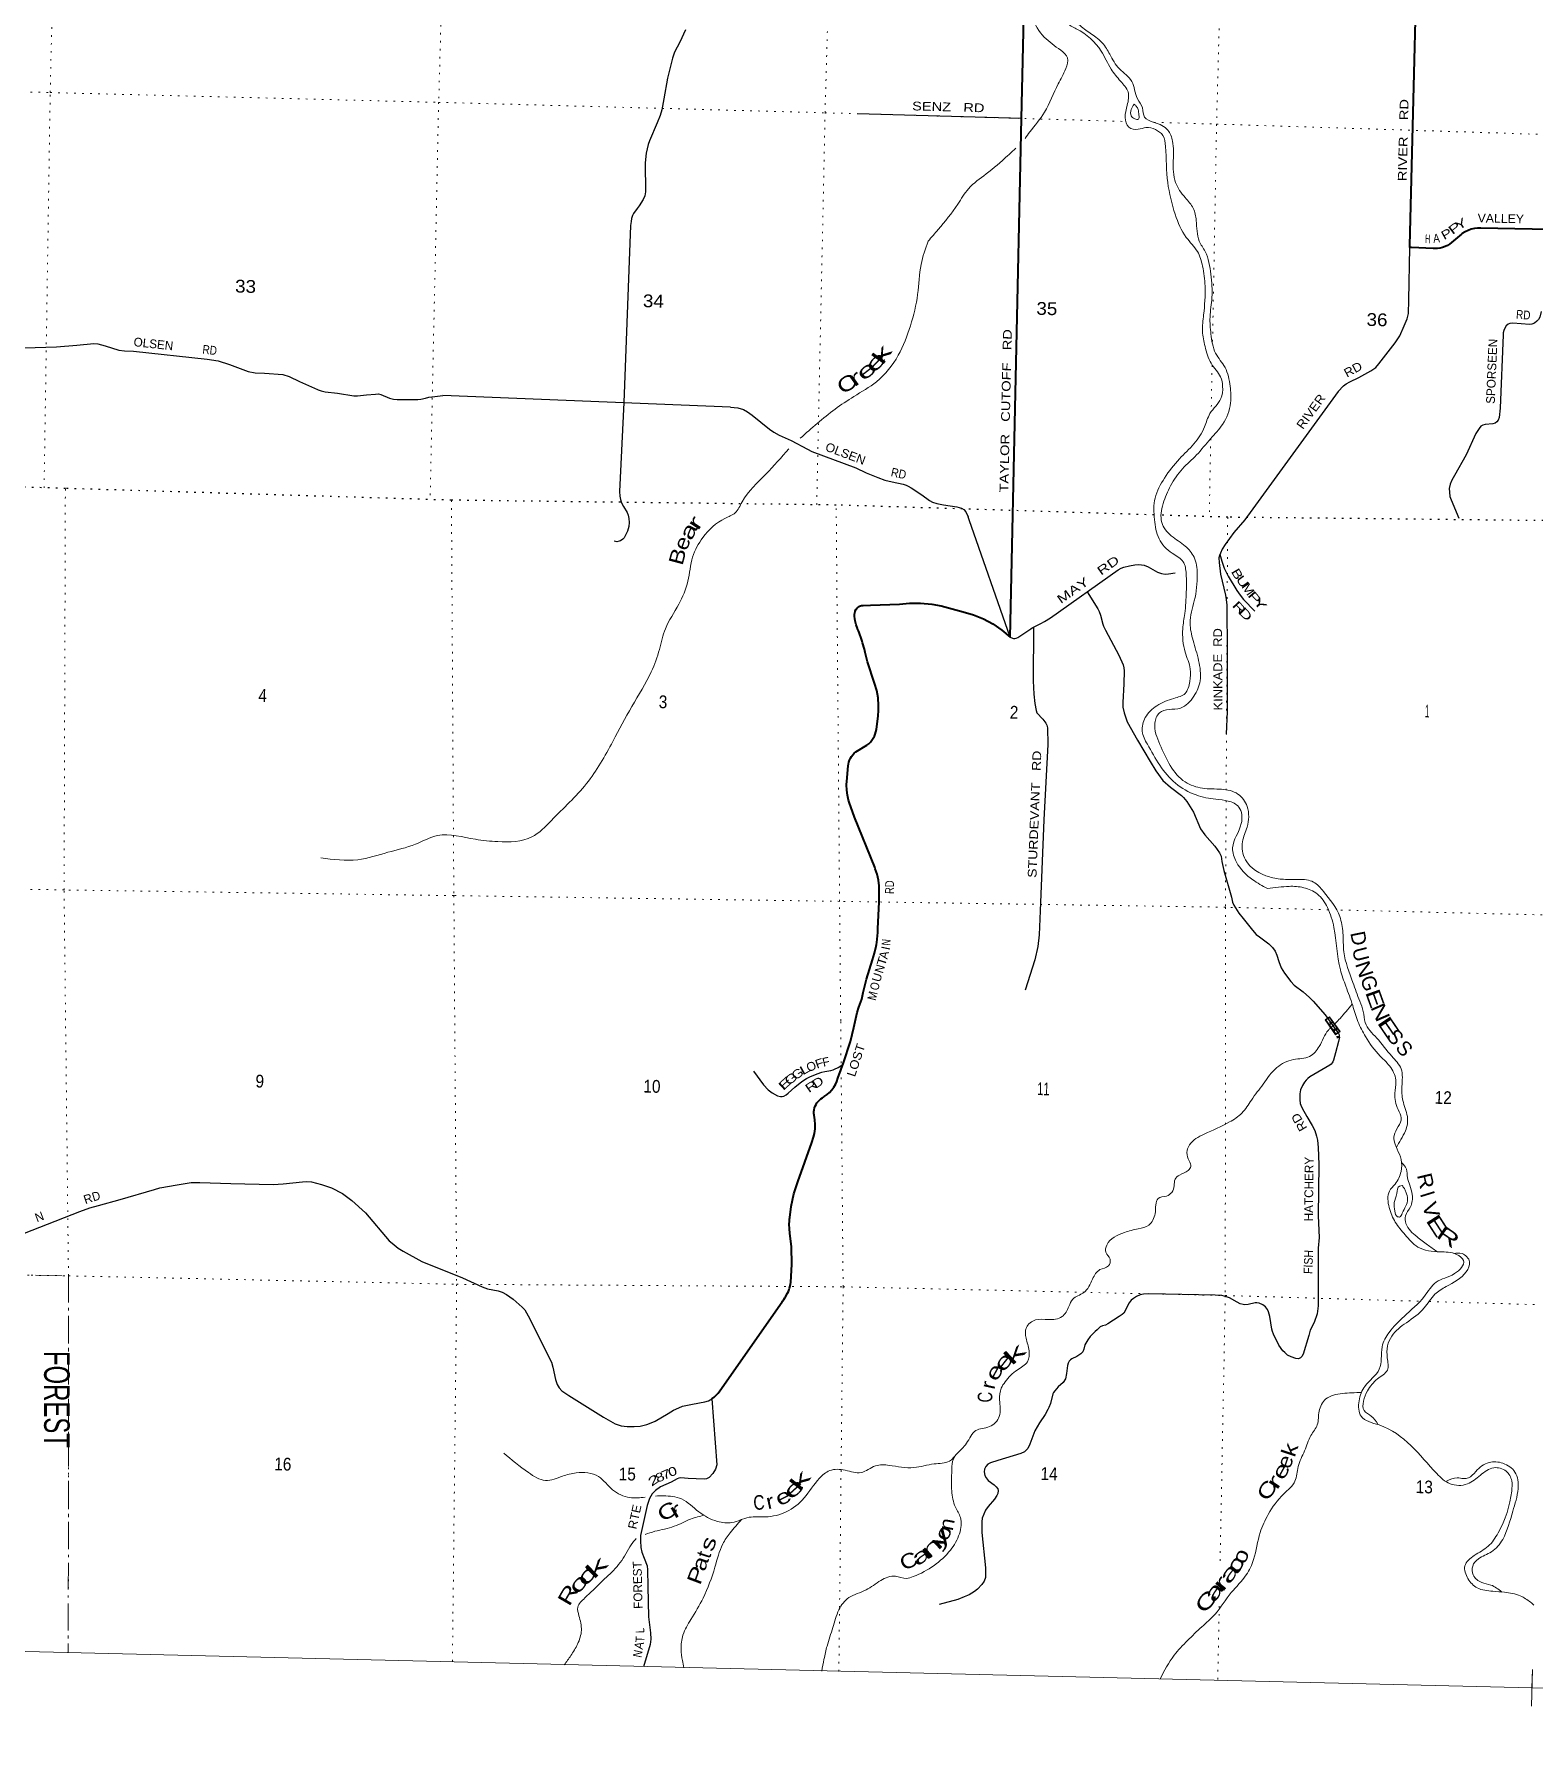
# Model space of a CAD drawing. Header units: feet. Extents: x -739708 to -488887, y 188754 to 379550.
# Drawn here: x -544530 to -523975, y 189004 to 212374 of the extents above; entities that cross this region are included whole.
import ezdxf
from ezdxf.enums import TextEntityAlignment as Align

# ---------------------------------------------------------------- set-up
doc = ezdxf.new("R2010")
doc.units = ezdxf.units.FT
doc.header["$LTSCALE"] = 73
doc.linetypes.add('DOT_DASHED', pattern=[7.7, 5, -1.2, 0.3, -1.2])
doc.linetypes.add('DOTTED', pattern=[1.5, 0.3, -1.2])
for name, color, linetype, lineweight in [('26', 7, 'Continuous', 40), ('29', 7, 'Continuous', 25), ('31', 7, 'Continuous', 13), ('39', 7, 'Continuous', 13), ('4', 7, 'Continuous', 13), ('44', 7, 'DOT_DASHED', 13), ('6', 7, 'DOTTED', 25), ('7', 7, 'DOTTED', 13)]:
    doc.layers.add(name, color=color, linetype=linetype, lineweight=lineweight)
for name, color, linetype in [('27', 7, 'Continuous'), ('30', 7, 'Continuous'), ('41', 7, 'Continuous')]:
    doc.layers.add(name, color=color, linetype=linetype)

msp = doc.modelspace()

# ---------------------------------------------------------------- linework, layer by layer
at = {"layer": '26'}
for points in [[(-523534.13, 209688.77), (-524701.09, 209713.92), (-524746.13, 209713.2), (-524790.85, 209707.77), (-524834.76, 209697.7), (-524877.37, 209683.09), (-524918.22, 209664.11), (-524956.87, 209640.96), (-524969.24, 209632.32), (-525129.53, 209495.01), (-525160.22, 209476.16), (-525192.71, 209460.62), (-525226.65, 209448.57), (-525261.66, 209440.12), (-525297.37, 209435.39), (-525333.37, 209434.41), (-525354.32, 209435.57), (-525650.46, 209447.07), (-525675.51, 209448.05), (-525674.82, 209475.04), (-525531.57, 215110.43), (-525482.95, 216950.28), (-525480.94, 217026.59)], [(-533341.44, 202447.13), (-533326.35, 202471.82), (-533308.77, 202494.79), (-533288.87, 202515.8), (-533266.9, 202534.61), (-533243.07, 202551.02), (-533139.09, 202611.71), (-533116.74, 202625.96), (-533091.09, 202645.98), (-533067.66, 202668.57), (-533046.73, 202693.49), (-533028.51, 202720.46), (-533013.21, 202749.18), (-533001, 202779.35), (-532992.01, 202810.63), (-532986.34, 202842.67), (-532962.05, 203029.62), (-532956.02, 203103.11), (-532955.1, 203172.49), (-532962.75, 203275.31), (-532981.11, 203376.77), (-533009.97, 203475.75), (-533107.81, 203770.05), (-533139.54, 203898.49), (-533149.68, 203943.64), (-533175.48, 204028.73), (-533183.14, 204053.99), (-533191.94, 204078.73), (-533224.05, 204169.03), (-533232.89, 204193.88), (-533244.12, 204219.03), (-533246.85, 204225.14), (-533265.3, 204278), (-533278.13, 204332.49), (-533282.01, 204363.03), (-533285.2, 204388.15), (-533286.31, 204413.03), (-533285.92, 204424.22), (-533283.47, 204441.73), (-533279.19, 204458.88), (-533276.46, 204466.39), (-533265.43, 204491.34), (-533240.41, 204516.37), (-533237.84, 204518.41), (-533226.95, 204525.34), (-533215.39, 204531.1), (-533203.29, 204535.61), (-533190.79, 204538.84), (-533178.02, 204540.74), (-533166.06, 204541.3), (-533065.63, 204547.34), (-532670.72, 204560.35), (-532534.42, 204572.2), (-532380.1, 204574.73), (-532226.35, 204561.11), (-532096.65, 204536.77), (-531796.76, 204455.36), (-531654.88, 204413.86), (-531518.12, 204357.75), (-531387.97, 204287.65), (-531265.86, 204204.33), (-531153.18, 204108.75), (-530995.7, 211216.19), (-530874.9, 216576.49)], [(-535245.55, 193664.97), (-535243.08, 193666.35), (-535210.57, 193689.25), (-535180.62, 193715.42), (-535153.58, 193744.58), (-535129.73, 193776.4), (-534276.54, 194997.37), (-534272.95, 195002.64), (-534256.05, 195027.42), (-534239.59, 195052.64), (-534233.18, 195062.47), (-534205.33, 195113.35), (-534191.63, 195138.38), (-534182.68, 195163.35), (-534174.85, 195185.18), (-534163.05, 195233.5), (-534158.12, 195265.39), (-534147.16, 195505.94), (-534150.51, 195747.99), (-534170.36, 195938.28), (-534178.01, 195995.93), (-534180.19, 196061.54), (-534177.29, 196102.01), (-534175.51, 196126.81), (-534172.62, 196152.01), (-534155.23, 196303.61), (-534116.63, 196477.11), (-534062.83, 196638.65), (-533869.33, 197181.17), (-533848.18, 197251.12), (-533835.5, 197304.22), (-533826.98, 197366.24), (-533824.99, 197428.81), (-533829.55, 197491.24), (-533840.61, 197552.85), (-533842.71, 197578.35), (-533842.13, 197603.93), (-533838.88, 197629.31), (-533832.99, 197654.21), (-533824.53, 197678.35), (-533813.6, 197701.48), (-533800.31, 197723.35), (-533784.8, 197743.7), (-533767.26, 197762.32), (-533747.86, 197779), (-533726.82, 197793.57), (-533712.49, 197801.76), (-533699.95, 197809.53), (-533663, 197836.12), (-533629.04, 197866.43), (-533598.43, 197900.12), (-533571.5, 197936.83), (-533548.56, 197976.15), (-533529.86, 198017.65), (-533515.6, 198060.88), (-533435.26, 198270.73), (-533341.88, 198563.15), (-533295.14, 198757.48), (-533247.44, 198964.11), (-533225.74, 199034.88), (-533187.16, 199145.79), (-533165.23, 199234.81), (-533120.66, 199417.55), (-533039.84, 199684.29), (-533010.78, 199776.54), (-532990.93, 199869.31), (-532985.62, 199894.13), (-532981.66, 199919.31), (-532981.03, 199923.31), (-532968.15, 200060.12), (-532965.78, 200085.32), (-532964.72, 200110.12), (-532948.97, 200478.92), (-532946.75, 200617.38), (-532947.74, 200697.94), (-532957.14, 200777.96), (-532974.86, 200856.55), (-533000.69, 200932.86), (-533009.19, 200953.35), (-533288.33, 201640.94), (-533359.39, 201844.65), (-533368.39, 201873.6), (-533384.13, 201941.86), (-533392.65, 202011.4), (-533393.85, 202081.44), (-533386.51, 202179.94), (-533372.96, 202347.28), (-533370.22, 202365.58), (-533363.5, 202393.72), (-533353.87, 202421.01), (-533341.44, 202447.13)]]:
    msp.add_lwpolyline(points, dxfattribs=at)
at = {"layer": '29'}
for p, q in [((-530989.23, 211216.45), (-533243.03, 211280.57)), ((-534984.48, 207262.02), (-538927.18, 207418.52)), ((-530636.17, 202633.57), (-530691.71, 201602.18)), ((-528342.67, 195089.03), (-529251.9, 195103.83))]:
    msp.add_line(p, q, dxfattribs=at)
for points in [[(-535601.73, 212433.23), (-535682.18, 212264.92), (-535751.65, 212125.89), (-535779.07, 212043.56), (-535848.55, 211769.14), (-535898.63, 211487.68)], [(-535898.63, 211487.68), (-535925.34, 211333.73), (-535947.28, 211256.89), (-535991.16, 211158.1), (-536093.54, 210909.29), (-536111.82, 210861.72), (-536141.08, 210740.98), (-536155.7, 210609.26), (-536152.05, 210210.43), (-536158.44, 210154.63), (-536181.3, 210107.98), (-536236.15, 210020.17), (-536266.31, 209982.66), (-536312.93, 209914.06), (-536326.64, 209885.7), (-536342.19, 209844.54), (-536348.58, 209803.38), (-536358.13, 209750.84)], [(-536358.13, 209750.84), (-536449.72, 207323.73), (-536504.7, 206103.85)], [(-526655.96, 207472.64), (-526584.24, 207551.75), (-526547.68, 207581.03), (-526496.49, 207606.64), (-526375.82, 207665.18), (-526207.62, 207756.66), (-526141.8, 207804.22), (-526097.92, 207851.79), (-525874.87, 208140.84), (-525812.71, 208239.64), (-525750.55, 208375.02), (-525710.33, 208470.15), (-525695.7, 208543.33), (-525688.39, 208726.28), (-525675.51, 209448.05), (-525650.46, 209447.07)], [(-523874.16, 208569.1), (-523894.84, 208493.94), (-523910.39, 208461.93), (-523933.24, 208437.23), (-523965.24, 208410.7), (-524000.88, 208396.98), (-524034.71, 208392.41), (-524261.42, 208410.7), (-524304.38, 208407.96), (-524327.24, 208399.72), (-524355.57, 208373.2), (-524374.77, 208344.84), (-524386.65, 208312.83), (-524394.77, 208277.64)], [(-524394.77, 208277.64), (-524396.79, 208250.02), (-524437.21, 207246.56)], [(-545099.63, 208057.15), (-544222.06, 208086.42), (-543944.16, 208108.37), (-543710.14, 208130.33), (-543656.2, 208129.41), (-543556.56, 208101.05), (-543366.42, 208042.51), (-543290.54, 208030.62), (-543168.97, 208027.88), (-542159.76, 207918.11), (-542005.26, 207893.41), (-541852.61, 207844.93), (-541596.65, 207749.8), (-541500.66, 207732.41), (-541369.95, 207727.84), (-541121.3, 207705.89), (-541032.62, 207681.19), (-540894.6, 207610.76), (-540645.95, 207500.99), (-540635.44, 207499.43)], [(-540635.44, 207499.43), (-540596.59, 207484.52), (-540539.91, 207471.71), (-540370.79, 207450.68), (-540147.74, 207414.09), (-540097.47, 207413.17), (-539972.23, 207428.72), (-539851.56, 207439.7), (-539810.43, 207440.61), (-539778.43, 207432.38), (-539657.77, 207381.16), (-539603.84, 207371.09), (-539555.38, 207366.52), (-539270.17, 207362.86), (-539228.12, 207368.35), (-539167.79, 207384.82), (-539118.42, 207397.62), (-539036.15, 207406.77), (-538927.18, 207418.52)], [(-526655.96, 207472.64), (-527936.73, 205717.38), (-528085.79, 205541.27), (-528207.29, 205377.49)], [(-534984.48, 207262.02), (-534885.06, 207248.52), (-534807.36, 207227.48), (-534753.43, 207195.47), (-534686.7, 207150.64), (-534449.02, 206956.72), (-534391.43, 206915.56), (-534317.38, 206876.22), (-534152.84, 206803.04), (-533929.79, 206682.3), (-533870.37, 206653.94), (-533267.95, 206426.17), (-533125.35, 206360.31), (-532968.12, 206294.45), (-532870.31, 206260.61), (-532770.66, 206235.91), (-532620.75, 206202.98), (-532579.62, 206191.09), (-532548.54, 206178.28), (-532507.39, 206151.75), (-532364.79, 206056.62), (-532259.67, 205978.87), (-532218.52, 205957.83), (-532155.46, 205940.45), (-532064.95, 205921.24), (-531885.78, 205891.97), (-531821.8, 205875.5), (-531787.05, 205859.04), (-531761.47, 205824.28), (-531729.97, 205756.68)], [(-524437.21, 207246.56), (-524452.47, 207116.34), (-524462.53, 207082.5), (-524480.81, 207060.55), (-524506.41, 207042.25), (-524536.57, 207032.19), (-524642.61, 207021.21), (-524675.52, 207013.89), (-524700.2, 206998.34), (-524726.71, 206966.33), (-524770.59, 206896.81), (-524902.23, 206607.75), (-525063.12, 206322.35), (-525099.68, 206260.15), (-525121.62, 206205.27), (-525134.42, 206143.07), (-525132.59, 206095.5), (-525125.28, 206036.96), (-525110.65, 205989.39), (-525004.91, 205737.98)], [(-536504.7, 206103.85), (-536503.08, 206039.24), (-536493.94, 205993.5), (-536479.31, 205949.59), (-536451.89, 205900.2), (-536402.52, 205817.87), (-536387.9, 205781.28), (-536378.76, 205731.88), (-536375.1, 205677), (-536380.59, 205623.94), (-536398.87, 205561.74), (-536418.98, 205512.35), (-536442.75, 205468.44), (-536461.03, 205448.32), (-536492.11, 205428.19), (-536512.22, 205420.87), (-536545.13, 205415.39), (-536578.04, 205422.7)], [(-531153.18, 204108.75), (-531713.71, 205714.42), (-531729.97, 205756.68)], [(-528207.29, 205377.49), (-528247.05, 205311.56), (-528271.74, 205259.42), (-528285.45, 205225.58), (-528290.93, 205196.31), (-528290.02, 205131.36), (-528268.08, 204970.36), (-528202.26, 204681.3), (-528194.03, 204625.51), (-528183.98, 204545.92), (-528182.16, 204313.87)], [(-528278.17, 205245.85), (-528252.54, 205146.91), (-528217.8, 205051.78), (-528166.61, 204943.84), (-528047.77, 204748.09), (-528002.06, 204684.05), (-527952.7, 204625.51), (-527800.68, 204462.29)], [(-531153.18, 204108.75), (-531120.21, 204094.06), (-531105.58, 204090.4), (-531090.04, 204089.49), (-531069.93, 204093.15), (-531048.9, 204101.38), (-531004.56, 204128.36), (-530871.56, 204221.21), (-530850.98, 204234.47), (-530730.32, 204293.01), (-530681.88, 204320.46), (-530598.68, 204373.51), (-529673.58, 205028.46), (-529631.53, 205051.34), (-529593.13, 205065.97), (-529516.34, 205087), (-529443.22, 205098.9), (-529388.36, 205101.64), (-529317.06, 205093.42), (-529260.39, 205072.37), (-529132.41, 204999.19), (-529079.39, 204978.16), (-529030.02, 204969.91), (-528982.49, 204973.57), (-528891.88, 204989)], [(-530098.71, 204727.48), (-529952.84, 204497.44), (-529931.82, 204458.1), (-529916.28, 204409.63), (-529883.37, 204285.22), (-529873.32, 204258.69), (-529845.89, 204203.81), (-529663.98, 203860.78), (-529605.47, 203729.06), (-529594.5, 203686.98), (-529590.85, 203644.9), (-529594.5, 203465.62), (-529609.13, 203209.49), (-529608.21, 203148.19), (-529590.84, 203070.45), (-529546.97, 202946.05), (-529408.02, 202697.24), (-529232.5, 202404.52), (-529157, 202275.61)], [(-528182.16, 204313.87), (-528179.7, 204129.89), (-528179.16, 203087.87), (-528190.46, 202775.39)], [(-530834.14, 204244.42), (-530837, 203506.82), (-530829.1, 203327.06), (-530815.14, 203196.45)], [(-530815.14, 203196.45), (-530797.05, 203103.86), (-530785.17, 203068.19), (-530704.73, 202984.03), (-530663.59, 202926.4), (-530648.96, 202898.96), (-530642.57, 202863.29), (-530636.17, 202633.57)], [(-529157, 202275.61), (-529061.57, 202143.82), (-528955.53, 202048.69), (-528805.61, 201935.26), (-528778.18, 201907.82), (-528732.48, 201854.76), (-528641.07, 201708.41), (-528542.34, 201481.55), (-528483.83, 201397.4), (-528348.54, 201243.72), (-528282.72, 201152.25), (-528262.61, 201106.51), (-528249.82, 201031.5), (-528224.22, 200907.1), (-528118.18, 200544.86), (-528105.38, 200473.51), (-528088.93, 200431.43), (-528019.45, 200321.67), (-527960.95, 200248.49), (-527832.97, 200091.15), (-527779.03, 200031.7), (-527735.15, 199996.94), (-527608.97, 199904.11)], [(-530691.71, 201602.18), (-530740.38, 200357.81), (-530755, 200028.51), (-530775.11, 199865.69), (-530813.51, 199684.57), (-530947.78, 199268.15)], [(-527608.97, 199904.11), (-527556.91, 199851.49), (-527520.34, 199802.1), (-527496.58, 199747.21), (-527471.89, 199660.31), (-527438.07, 199573.41), (-527394.19, 199502.06), (-527304.61, 199386.81), (-527259.81, 199338.33), (-527139.14, 199243.19), (-527051.39, 199166.36), (-526998.37, 199115.13), (-526835.65, 198928.53), (-526652.82, 198676.06), (-526643.68, 198655.93), (-526641.85, 198632.15), (-526643.68, 198604.7), (-526651.91, 198563.54), (-526695.79, 198409.87), (-526722.3, 198310.16), (-526728.7, 198287.29), (-526737.84, 198272.66), (-526752.47, 198254.36), (-526769.83, 198240.64), (-526824.68, 198207.71), (-527044.07, 198079.65), (-527071.5, 198057.69), (-527096.19, 198034.82), (-527119.04, 198008.3), (-527148.29, 197960.73), (-527172.05, 197900.36), (-527183.02, 197845.48), (-527183.02, 197764.98), (-527178.46, 197716.5), (-527170.23, 197689.97), (-527148.89, 197648.53)], [(-534670.06, 198156.19), (-534534.96, 197969.43), (-534469.14, 197899.91), (-534416.12, 197859.66), (-534341.16, 197817.59), (-534299.11, 197808.44), (-534277.17, 197808.44), (-534255.23, 197813.93), (-534224.15, 197832.22), (-534193.07, 197854.17), (-534101.66, 197938.33), (-534006.59, 198017), (-533944.43, 198059.08), (-533900.55, 198081.03), (-533798.16, 198123.11), (-533736, 198145.06), (-533692.12, 198154.21), (-533611.68, 198167.01), (-533580.6, 198176.16), (-533562.32, 198183.48), (-533509.3, 198209.09), (-533445.31, 198247.51)], [(-527148.89, 197648.53), (-527087.96, 197538.12), (-527014.83, 197413.72), (-526979.18, 197343.28), (-526956.32, 197267.36), (-526942.61, 197209.73), (-526932.71, 197112.28)], [(-526932.71, 197112.28), (-526922.52, 196878.37), (-526930.01, 196175.82)], [(-545437.67, 195742.32), (-545345.08, 195739.76), (-545272.87, 195742.51), (-545175.05, 195752.57), (-545111.98, 195768.12), (-544892.59, 195844.96), (-543905.32, 196232.81), (-543764.54, 196282.2), (-543645.7, 196316.96), (-543349.52, 196397.46), (-542877.83, 196536.5), (-542804.7, 196560.28), (-542569.48, 196598.21)], [(-542569.48, 196598.21), (-542375.05, 196631.63), (-542256.21, 196633.46), (-541832.05, 196618.82), (-541252.49, 196606.02), (-541115.37, 196611.5), (-540852.1, 196640.78), (-540789.94, 196644.44), (-540729.6, 196642.61), (-540588.83, 196604.19), (-540451.7, 196558.45), (-540303.62, 196479.78), (-540177.46, 196386.48), (-539989.15, 196216.34), (-539663.72, 195832.15), (-539623.5, 195799.22), (-539539.4, 195733.36), (-539469.92, 195689.45), (-539213.96, 195550.41), (-538658.17, 195323.56), (-538387.58, 195199.15), (-538316.28, 195171.71), (-538168.19, 195147.93), (-538115.17, 195127.81), (-538056.66, 195098.53), (-537963.42, 195030.84), (-537840.93, 194922.91), (-537806.19, 194888.15), (-537758.66, 194803.99), (-537440.54, 194167.33), (-537422.26, 194101.47), (-537385.69, 193933.16), (-537360.09, 193863.64), (-537334.5, 193816.07), (-537297.93, 193775.83), (-537202.86, 193713.62), (-536726.1, 193413.25)], [(-526930.01, 196175.82), (-526918.84, 195876.05), (-526929.81, 195733.35), (-526933.47, 195619.92), (-526929.81, 194939.36), (-526944.44, 194829.59), (-526984.66, 194712.5), (-527039.51, 194606.39), (-527061.45, 194533.21), (-527138.24, 194277.09), (-527155.6, 194246.9), (-527174.8, 194225.86), (-527203.14, 194215.8), (-527236.96, 194218.54), (-527301.87, 194241.41), (-527351.23, 194265.19), (-527390.54, 194299.04), (-527417.05, 194325.57), (-527470.98, 194401.49), (-527545.03, 194550.59), (-527558.74, 194588.1), (-527566.97, 194621.94), (-527595.31, 194793), (-527612.67, 194859.77), (-527624.56, 194891.79), (-527652.9, 194927.46), (-527690.38, 194953.99), (-527740.65, 194976.86), (-527769.9, 194982.35), (-527792.76, 194983.26), (-527891.49, 194961.31), (-527934.45, 194956.73), (-527957.3, 194957.65), (-528001.18, 194970.46), (-528041.41, 194990.58), (-528147.45, 195049.12), (-528189.49, 195065.59), (-528249.83, 195082.05), (-528342.67, 195089.03)], [(-529251.9, 195103.83), (-529325.77, 195101.26), (-529372.39, 195091.2), (-529419.01, 195070.16), (-529463.8, 195039.98), (-529492.14, 195018.94), (-529522.31, 194981.44), (-529558.88, 194915.57), (-529576.24, 194874.41), (-529595.44, 194842.4), (-529618.29, 194823.18), (-529657.6, 194794.83), (-529813.92, 194693.29), (-529847.74, 194677.74), (-529888.88, 194667.68), (-529917.22, 194652.13), (-529962.01, 194612.79), (-529989.43, 194587.18), (-530026, 194554.25), (-530056.17, 194520.41), (-530089.07, 194472.84), (-530129.3, 194406.98), (-530143.92, 194348.43), (-530158.55, 194311.85), (-530167.69, 194299.04), (-530184.15, 194282.58), (-530238.99, 194245.99), (-530308.47, 194213.06), (-530326.75, 194200.25), (-530345.03, 194180.13), (-530359.66, 194154.51), (-530366.97, 194125.24), (-530381.6, 194011.81), (-530396.22, 193942.29), (-530425.48, 193891.07), (-530494.95, 193828.87), (-530542.49, 193777.64), (-530558.02, 193754.77), (-530568.08, 193733.73), (-530600.99, 193602.01), (-530622.01, 193546.21), (-530637.56, 193517.86), (-530674.12, 193452), (-530750.91, 193338.57), (-530813.07, 193225.14), (-530884.19, 193043.22)], [(-536726.1, 193413.25), (-536568.45, 193323.95), (-536483.44, 193295.6), (-536400.25, 193287.36), (-536307.92, 193284.62), (-536224.74, 193291.02), (-536130.58, 193313.89), (-536072.08, 193335.84), (-536019.97, 193360.54), (-535840.8, 193466.65), (-535768.58, 193509.64), (-535694.54, 193543.49), (-535642.43, 193564.53), (-535508.06, 193594.71), (-535336.2, 193623.98), (-535287.75, 193639.54), (-535243.08, 193666.35)], [(-535243.08, 193666.35), (-535172.76, 192761.32), (-535189.78, 192701.06), (-535227.42, 192642.31), (-535280.05, 192588.14), (-535313.91, 192569.32), (-535347.32, 192566.85), (-535565.72, 192573.75), (-535664.4, 192582.08), (-535693.65, 192576.59), (-535717.42, 192567.45), (-535799.38, 192522.87), (-535947.12, 192458.05), (-536013.55, 192411.23), (-536061.39, 192364.43), (-536096.3, 192302.08), (-536128.93, 192205.64), (-536218.55, 191792.06), (-536217.47, 191718.71), (-536214.79, 191630.2), (-536199.74, 191566.22), (-536168.39, 191481.17), (-536128.27, 191378.02), (-536121.61, 191323.84), (-536118.49, 191093.34), (-536109.31, 190676.35), (-536081.84, 190459.34), (-536077.49, 190371.15), (-536087.3, 190297.16), (-536178.91, 189992.12)], [(-530884.19, 193043.22), (-530910.88, 192986.39), (-530928.25, 192969.01), (-530958.42, 192940.66), (-531005.04, 192917.78), (-531319.5, 192822.65), (-531421.89, 192789.72), (-531457.54, 192768.69), (-531487.71, 192738.5), (-531503.24, 192702.83), (-531509.64, 192665.32), (-531499.59, 192613.18), (-531480.39, 192581.16), (-531452.05, 192547.32), (-531370.7, 192486.03), (-531342.35, 192459.51), (-531323.16, 192431.14), (-531318.59, 192408.28), (-531323.16, 192368.94), (-531335.04, 192338.76), (-531367.04, 192288.45), (-531454.8, 192189.65), (-531489.53, 192140.27), (-531513.3, 192087.2), (-531535.24, 192030.5), (-531542.55, 191981.09), (-531538.9, 191834.74), (-531491.36, 191348.1), (-531488.62, 191259.38), (-531491.36, 191216.38), (-531510.56, 191166.08), (-531542.55, 191121.24), (-531601.06, 191059.04), (-531640.36, 191027.04), (-531713.49, 190981.3), (-531781.14, 190952.03), (-531871.64, 190916.34), (-532127.6, 190846.82)]]:
    msp.add_lwpolyline(points, dxfattribs=at)
at = {"layer": '29', "linetype": 'DOTTED', "lineweight": 100}
msp.add_arc((-527212.49, 198469.22), 578.64, 14.60327, 43.8518, dxfattribs=at)
at = {"layer": '31'}
for p, q in [((-526836.41, 198861.2), (-526775.2, 198904.53)), ((-526775.94, 198893.73), (-526641.28, 198703.52)), ((-526691.96, 198657.16), (-526836.41, 198861.2)), ((-526641.28, 198703.52), (-526690.11, 198668.95))]:
    msp.add_line(p, q, dxfattribs=at)
for points in [[(-526690.11, 198668.95), (-526824.77, 198859.16), (-526775.94, 198893.73)], [(-526775.2, 198904.53), (-526630.75, 198700.49), (-526691.96, 198657.16)]]:
    msp.add_lwpolyline(points, dxfattribs=at)
at = {"layer": '39'}
msp.add_arc((-531730.82, 192747.68), 220.03, 144.91921, 182.78858, dxfattribs=at)
for points in [[(-529455.98, 217920.5), (-529168.63, 217398.37), (-529095.51, 217166.65), (-529084.85, 217019.11), (-529185.09, 216950.82), (-529384.72, 216937.3), (-529559.88, 216937.34), (-529659.83, 216881.15), (-529708, 216714.8), (-529640.53, 216586.12), (-529548.78, 216462.92), (-529491.23, 216340.52), (-529572.76, 216211.26), (-529597.76, 216088.76), (-529586.86, 215951.3), (-529616.87, 215786.55), (-529738.05, 215510.92), (-529833.98, 215454.64), (-530008.63, 215390.1), (-530129.88, 215283.96), (-530267.38, 215085.39), (-530319.25, 214846.48), (-530353.2, 214599.09), (-530368.29, 214383.55), (-530250.29, 214177.01), (-530000.8, 213910.93), (-529822.52, 213785.72), (-529760.1, 213699.52), (-529778.59, 213597.05), (-529892.55, 213458.46), (-530008.84, 213392.56), (-530137.76, 213389.5), (-530217.65, 213330.83), (-530322.9, 213220.28), (-530394.97, 213064.58), (-530394.24, 212923.32), (-530394.02, 212673.12), (-530369.19, 212529.28), (-530246.31, 212445.72), (-529907.12, 212141.22), (-529767.92, 211893.84), (-529638.92, 211727.41), (-529537.62, 211581.79), (-529547.93, 211398.42), (-529576.02, 211229.58), (-529526.71, 211099.3), (-529396.53, 211070.05), (-529291.33, 211091.81), (-529161.1, 211064.57), (-529060.27, 210985.55), (-529023.55, 210833.37), (-528992.8, 210338.31), (-528890.16, 209904.13), (-528738.53, 209585.84), (-528585.99, 209392.63), (-528516.14, 209193.27), (-528482.24, 208920.09), (-528501.5, 208525.06), (-528516.82, 208299.43), (-528481.37, 208092.8), (-528398.19, 207860.84), (-528269.66, 207674.24), (-528240.47, 207544.43), (-528264.49, 207377.52), (-528414.2, 207173.17), (-528488.95, 206989.28), (-528633.28, 206756.56), (-528833.35, 206551.37), (-529036.79, 206287.75), (-529165.97, 206014.33), (-529174.88, 205717.93), (-529112.53, 205456.19), (-528931.96, 205256.27), (-528781.62, 205141.8), (-528741.2, 204975.41), (-528738.88, 204729.19), (-528759.92, 204431.06), (-528786.93, 204221.84), (-528754.11, 203902.28), (-528685.01, 203670.65), (-528691.02, 203499.29), (-528755.23, 203335.33), (-528907.79, 203268.26), (-529143.69, 203166.8), (-529300.47, 203005), (-529343.12, 202816.32), (-529272.75, 202639.14), (-528886.55, 202105.55), (-528604.43, 201943.63), (-528334.01, 201884.88), (-528163.44, 201860.73), (-528020.4, 201778.72), (-527985.41, 201551.92), (-528103.93, 201217.71), (-528052.05, 201024.82), (-527828.2, 200781.53), (-527627.69, 200659.84)], [(-529305.38, 217884.62), (-529207.4, 217722.11), (-529069.19, 217432.38), (-528972.91, 217157.75), (-528959.63, 216949.61), (-528855.2, 216765.59), (-528606.37, 216471.27), (-528476.62, 216337.1), (-528487.49, 216129.53), (-528591.9, 215968.52), (-528793.93, 215852.15), (-529014.38, 215808.86), (-529220.14, 215791.45), (-529367.37, 215693.98), (-529552.04, 215544.93), (-529706.66, 215389.13), (-529905.54, 215321.12), (-530027.92, 215253.34), (-530129.85, 215112.45), (-530252.95, 214754.14), (-530294.34, 214446.4), (-530194.45, 214240.28), (-529780.49, 213861.41), (-529681.29, 213711.81), (-529674.43, 213574.45), (-529817.92, 213378.03), (-529930.7, 213289.85), (-530009.18, 213291.68), (-530101.46, 213305.93), (-530189.25, 213253.5), (-530273.59, 213090), (-530285.39, 212928.86), (-530290.52, 212622.29), (-529887.86, 212251.53), (-529787.33, 212098.08), (-529655.1, 211897.27), (-529485.95, 211725.87), (-529408.94, 211488), (-529339.42, 211361.29), (-529310.13, 211235.51), (-529180.94, 211163.9), (-528990.16, 211056.56), (-528927.23, 210905.78), (-528917.34, 210639.21), (-528886.1, 210337.85), (-528753.97, 210133), (-528642.61, 209987.15), (-528602.24, 209818.74), (-528560.52, 209535.29), (-528481.26, 209394.23), (-528401.97, 209081.65), (-528387.26, 208762.51), (-528413.62, 208494.77), (-528400.87, 208264.45), (-528336.59, 207998.63), (-528208.25, 207803.97), (-528137.75, 207546.08), (-528130.98, 207317.92), (-528240.51, 207023.86), (-528406.13, 206827.96), (-528598.57, 206604.43), (-528790.22, 206415.18), (-528954.67, 206182.94), (-529055.02, 205937.09), (-529075.12, 205679.29), (-528944.48, 205496.67), (-528752.49, 205355), (-528633.18, 205204.93), (-528588.23, 204973.87), (-528629.02, 204605.57), (-528686.51, 204298.2), (-528645.67, 204063.19), (-528569.61, 203785), (-528549.83, 203510.13), (-528635.35, 203296.22), (-528818.28, 203135.02), (-528975.75, 203116.49), (-529105.66, 203071.08), (-529169.36, 202929.31), (-529099.7, 202635.12), (-528753.27, 202122.63), (-528517.71, 202036.44), (-528256.32, 202022.29), (-528032.36, 201956.55), (-527905.47, 201786.13), (-527906.01, 201503.66), (-527969.05, 201303.36), (-527928.55, 201054.24), (-527599.79, 200820.6), (-527405.26, 200787.83), (-527195.9, 200787), (-526995.43, 200750.05), (-526857.49, 200621.75)], [(-530361.8, 214528.74), (-530481.26, 214287.31), (-530608.89, 213993.67), (-530726.33, 213619.09), (-530821.18, 213217.04), (-530845.72, 212844.15), (-530840.81, 212603.74), (-530685.82, 212332.86), (-530460.52, 212152.08), (-530366.33, 212046.98), (-530389.88, 211900.24), (-530495.42, 211690.83), (-530683.66, 211301.75), (-530883.22, 211031.98), (-530948.71, 210940.53)], [(-529455, 211412.4), (-529494.92, 211340.69), (-529492.96, 211251.86), (-529445.56, 211212.43), (-529395.3, 211209.24), (-529388, 211263.55), (-529400.3, 211340.51), (-529421.45, 211383.37), (-529455, 211412.4)], [(-531074.91, 210810.38), (-531184.7, 210708.09), (-531482.48, 210456.74), (-531722.74, 210254.51), (-531870.63, 210042.05), (-532140.48, 209693.21), (-532277.04, 209534.97)], [(-532277.04, 209534.97), (-532373.05, 209216.38), (-532420.86, 208805.88), (-532519.44, 208376.38), (-532685.93, 207970.65), (-532984.28, 207608.35), (-533295.01, 207405.73), (-533796.83, 207038.07), (-534028.59, 206833.94)], [(-534185.94, 206689.77), (-534501.57, 206342.2), (-534826.55, 205960.34), (-534922.64, 205811.25), (-535061.3, 205735.78), (-535363.33, 205474.45), (-535504.49, 205205.34), (-535570.59, 204873.95), (-535694.72, 204558.04), (-535877.67, 204223.32), (-535960.8, 203938.73), (-536070.61, 203632.58), (-536337.33, 203158.56), (-536598.16, 202678.36), (-536959.94, 202099.61), (-537440.8, 201594.26), (-537707.78, 201368.43), (-538174.34, 201304.62), (-538481.64, 201335.98), (-538999.89, 201386.37), (-539304.63, 201268.36), (-539679.66, 201158.04), (-540092.73, 201056.67), (-540601.53, 201080.61)], [(-527627.69, 200659.84), (-527474.25, 200678.46), (-527331.01, 200691.27), (-527130.12, 200672.48), (-526942.9, 200585.4), (-526804.26, 200400.58), (-526715.98, 200128.15), (-526626.79, 199549.01), (-526551.56, 199321.27), (-526458.61, 199058.71), (-526385.66, 198837.2), (-526283.76, 198631.04), (-526080.6, 198364.01), (-525937.28, 198207.33), (-525865.1, 198012.63), (-525881.06, 197854.94), (-525835.92, 197631.94), (-525792.31, 197515.91), (-525890.51, 197276.07), (-525848.55, 197089.46), (-525795.5, 196946.99), (-525795.28, 196783.55), (-525877.84, 196609.93), (-525954.59, 196512.84), (-525957.84, 196286.93), (-525873.9, 196087.25), (-525739.01, 195914.62), (-525565.74, 195747.15), (-525263.26, 195681.61), (-525034.57, 195646.02), (-524939.91, 195561.09), (-525060.85, 195382.31), (-525313.22, 195265.1), (-525474.73, 195073.14), (-525755.01, 194795.16), (-525959.43, 194575.94), (-526054.58, 194380.42), (-526066.48, 194215.24), (-526093.91, 194074.64), (-526292.72, 193837.14), (-526371.82, 193639.22), (-526342.54, 193426.68), (-526097.67, 193307.99), (-525305.86, 192641.89), (-525123.89, 192502.47), (-524886.4, 192498.97), (-524708.43, 192619.92), (-524524.89, 192720.58), (-524354.84, 192674.25), (-524279.37, 192543.36), (-524278.63, 192402.1), (-524465.11, 191829.37), (-524602.28, 191644.91), (-524792.47, 191518.19), (-524920.61, 191375.89), (-524878.37, 191201.38), (-524752.45, 191075.37), (-524536.12, 191027.97), (-524377.39, 191014.19), (-524161.11, 190964.77), (-524021.48, 190878.37), (-523974.85, 190838.74)], [(-526857.49, 200621.75), (-526635.99, 200277.62), (-526592.73, 200054.4), (-526578.85, 199792.04), (-526455.72, 199373.52), (-526361.08, 199115.6), (-526313.96, 198976.77), (-526287.35, 198822.8), (-526129.2, 198611.3), (-525923.6, 198362.37), (-525794.74, 198189.89), (-525784.28, 197947.52), (-525770.63, 197755.52), (-525709.35, 197534.16), (-525733.98, 197341.03), (-525799.22, 197219.47), (-525856.22, 197109.31)], [(-526467.58, 199074.32), (-526631.65, 198881.11), (-526761.95, 198749.57)], [(-526761.95, 198749.57), (-526791.02, 198720.22), (-526917.05, 198496.45), (-527049.07, 198360.3), (-527269.53, 198317), (-527497.57, 198207.3), (-527684.02, 197981.61), (-527846.18, 197761.42), (-527977.18, 197582.87), (-528145.09, 197461.67), (-528493.26, 197294.23), (-528696.03, 197145.6), (-528730.67, 197041.48), (-528699.09, 196927.76), (-528676.73, 196850.56), (-528712.21, 196796.91), (-528830.46, 196733.07), (-528892.19, 196676), (-528904.32, 196587.5), (-528938.67, 196495.48), (-529010.32, 196444.69), (-529123.8, 196413.02), (-529156.05, 196325), (-529166.92, 196204.18), (-529253.13, 196046.79), (-529397.21, 195997.68), (-529585.66, 195945.57), (-529829.25, 195773.67), (-529841.61, 195675.09), (-529783.4, 195580.92), (-529805.69, 195488.62), (-529921.65, 195436.84), (-530023.3, 195308.06), (-530146.43, 195121.25), (-530295.48, 195031.9), (-530348.13, 194932.24), (-530441.97, 194793.18), (-530630.14, 194753.17), (-530803.42, 194747.11), (-530930.66, 194643.13), (-530934.05, 194497.94), (-530893.77, 194325.49), (-530915.4, 194174.67), (-531056.97, 194060.93), (-531221.79, 193899.31), (-531274.51, 193812.03), (-531298.04, 193650.89), (-531301.29, 193424.98), (-531437.43, 193284.89), (-531621.85, 193232.68), (-531750.79, 193056.1), (-531883, 192911.88), (-531986, 192811.37), (-532192.23, 192773.8), (-532473.24, 192723.84), (-532810.77, 192753.88), (-532998.14, 192748.15), (-533195.58, 192655.89), (-533412.28, 192687.16), (-533625.81, 192682.04), (-533767.19, 192576.37), (-533976.8, 192306.83), (-534220.81, 192116.79), (-534506.27, 192048.77), (-534731.91, 192041.91), (-534965.1, 191970.66), (-535164.07, 191985.38), (-535420.69, 192118.46), (-535658.2, 192293.48), (-535904.86, 192335.53), (-536011.9, 192333.77)], [(-525785.2, 196902.9), (-525722.04, 196816.15), (-525708.71, 196696.79), (-525676.81, 196597.18), (-525641.63, 196465.21), (-525667.71, 196296.33), (-525735.01, 196172.79), (-525729.35, 196069.76), (-525576.54, 195888.65), (-525434.15, 195778.4), (-525305.8, 195687.75)], [(-525779.66, 196589.48), (-525818.08, 196582.31), (-525854.68, 196480.25), (-525887.78, 196355.93), (-525882.45, 196238.77), (-525841.94, 196163.18), (-525815.87, 196158.53), (-525780.4, 196212.19), (-525729.8, 196309.88), (-525707.52, 196402.18), (-525729.37, 196501.55), (-525750.42, 196548.45), (-525779.66, 196589.48)], [(-525073.87, 195658.9), (-524959.84, 195656.39), (-524855.78, 195542.99), (-524901.18, 195408.86), (-525177.71, 195205.45), (-525331.16, 195100.06), (-525478.49, 194911.81), (-525722.78, 194709.66), (-525922.33, 194526.65), (-525979.8, 194392.8), (-525983.65, 194227.44), (-525983.52, 194059.97), (-526119.24, 193938.02), (-526253.84, 193777.72), (-526311.55, 193633.79), (-526300.47, 193504.39), (-526203.61, 193427.49), (-526111.46, 193320.7)], [(-526338.95, 193752.39), (-526601.01, 193739.39), (-526826.25, 193663.92), (-526918.73, 193496.58), (-526943.22, 193309.5), (-527031.2, 193162.23), (-527116.57, 192954.38), (-527206.21, 192736.53), (-527249.09, 192537.77), (-527404.18, 192361.8), (-527616.05, 192082.23), (-527726.55, 191832.58), (-527815.68, 191463.4), (-527917.24, 191251.88), (-528122.18, 191010.48), (-528344.53, 190713), (-528527.74, 190539.7), (-528721.35, 190352.52), (-528905.23, 190150.99), (-529098, 189826.58)], [(-536155.45, 192317.44), (-536366.4, 192313.98), (-536601.54, 192418.32), (-536794.6, 192600.37), (-537099.42, 192651.85), (-537287.73, 192605.78), (-537520.58, 192548.65), (-537755.67, 192655), (-538093.7, 192923.15)], [(-525170.41, 192539.46), (-525025.38, 192582.91), (-524939.04, 192572.83), (-524872.4, 192581.37), (-524771.69, 192669.82), (-524589.6, 192794.72), (-524398.63, 192782.21), (-524234.34, 192661.36), (-524191.31, 192434.37), (-524264.94, 192125.36), (-524402.79, 191739.14), (-524555.73, 191569.18), (-524735.15, 191472.46), (-524813.96, 191373.41), (-524806.72, 191252.18), (-524690.35, 191148.59), (-524564.33, 191113.37), (-524414.69, 191018.02)], [(-531950.58, 192736.97), (-531955.28, 192618.25), (-531953.18, 192405.05), (-531902.06, 192179.89), (-531834.82, 192041.12), (-531848.08, 191817.46), (-531972.11, 191592.35), (-532196.46, 191381.67), (-532479.87, 191228.86), (-532575.05, 191204.84), (-532723.34, 191234.52), (-532926.02, 191176.68), (-533128.37, 191046.2), (-533364.37, 190940.72), (-533499.1, 190774.36), (-533583.31, 190530.16), (-533661.67, 190277.75), (-533704.17, 190095.12), (-533735.32, 189933.64)], [(-535343.28, 192070.04), (-535531.74, 192018.14), (-535755.52, 191918.43), (-536022.87, 191849.99), (-536154.18, 191808.27)], [(-534835.02, 192011.23), (-534990.52, 191830.01), (-535090.72, 191676.98), (-535198.8, 191358.68), (-535361.68, 190934.71), (-535527.55, 190641.96), (-535637.21, 190428.61), (-535661.88, 190233.47), (-535645.33, 190079.74), (-535626.67, 189980.27)], [(-536276.38, 191749.83), (-536326.16, 191694.69), (-536401.79, 191572.28), (-536564.24, 191339.99), (-536759.9, 191150.84), (-536982.34, 190936.08), (-537077.86, 190811.18), (-537062.52, 190691.78), (-537028.89, 190493.26), (-537081.6, 190304.82), (-537173.84, 190147.57), (-537263.71, 190017.86)]]:
    msp.add_spline(points, degree=3, dxfattribs=at)
at = {"layer": '4'}
for q in [(-524007.2, 189454.06), (-524001.53, 189704), (-524001.53, 189704), (-524001.53, 189704)]:
    msp.add_line((-523995.86, 189953.93), q, dxfattribs=at)
msp.add_lwpolyline([(-534936.22, 373877.7), (-519702.48, 373516.18), (-489136.84, 372822.34), (-493183.05, 189004.41), (-524001.53, 189704), (-554819.03, 190445.97), (-585635.48, 191230.33), (-616450.82, 192057.09), (-647264.98, 192926.23), (-678077.93, 193837.75), (-708889.59, 194791.67), (-739699.92, 195787.95)], dxfattribs=at)
msp.add_lwpolyline([(-534936.22, 373877.7), (-519702.48, 373516.18), (-489136.84, 372822.34), (-493183.05, 189004.41), (-524001.53, 189704), (-554819.03, 190445.97), (-585635.48, 191230.33), (-616450.82, 192057.09), (-647264.98, 192926.23), (-678077.93, 193837.75), (-708889.59, 194791.67), (-739699.92, 195787.95)], dxfattribs=at)
at = {"layer": '44'}
msp.add_lwpolyline([(-554687.78, 195746.09), (-549372.64, 195320.21), (-546759.69, 195394.63), (-544058.86, 195352), (-544061.11, 190182.15)], dxfattribs=at)
at = {"layer": '6'}
for p, q in [((-529180.42, 205782.53), (-533537.02, 205918.25)), ((-528171.5, 205751.09), (-529086.94, 205779.61)), ((-523627.37, 205701.9), (-528171.5, 205751.09))]:
    msp.add_line(p, q, dxfattribs=at)
msp.add_lwpolyline([(-533537.02, 205918.25), (-538810.27, 205984.39), (-544101.44, 206145.78), (-549436.83, 206310.22), (-554423.03, 206436.46)], dxfattribs=at)
at = {"layer": '7'}
for p, q in [((-528385.29, 207836.49), (-528397.08, 207202.71)), ((-528404.02, 206830.43), (-528423.9, 205761.48)), ((-528171.5, 205751.09), (-528192.39, 202012.47)), ((-523753.78, 200297.34), (-526675.54, 200367.94)), ((-525411.02, 195000.23), (-523878.71, 194955.29)), ((-528287.41, 190826), (-528307.29, 189805.12))]:
    msp.add_line(p, q, dxfattribs=at)
for points in [[(-544393.21, 206152.56), (-544309.27, 211572.23), (-544183.1, 216904.15), (-544109.37, 222231.24), (-543987.12, 227567.29), (-543849.9, 232941.33), (-543729.4, 236125.85)], [(-533803.51, 205921.1), (-533689.64, 211294.99), (-533538.71, 216652.56), (-533407.01, 221962.16), (-533276.66, 227300.04), (-533139.11, 232688.19), (-533069.89, 235869.15)], [(-527714.8, 234363.22), (-527753.83, 232591.2), (-527885.35, 227202.9), (-528034.41, 221839.23), (-528180.9, 216499.71), (-528323.84, 211139.93), (-528379.63, 208141)], [(-538660.76, 225769.57), (-538753.02, 222102.63), (-538834.93, 216769.68), (-538985.26, 211438.32), (-539103.02, 205992.72)], [(-554289.55, 211826.26), (-549615.32, 211699.67), (-544309.27, 211572.23), (-538985.26, 211438.32), (-533689.64, 211294.99), (-529573.53, 211176.04)], [(-529182.49, 211164.75), (-528323.84, 211139.93), (-523503.75, 210987.45)], [(-544061.11, 190182.15), (-544058.86, 195352), (-544118.88, 200641.84), (-544101.44, 206145.78)], [(-538810.27, 205984.39), (-538777.45, 200564.02), (-538738.44, 195236.33), (-538796.61, 190054.92)], [(-533475.49, 198848.53), (-533490.39, 200485.45), (-533537.02, 205918.25)], [(-528193.21, 201865.66), (-528201.37, 200404.82), (-528204.53, 195082.14), (-528276.89, 191366.42)], [(-532978.33, 200477.64), (-533490.39, 200485.45), (-538777.45, 200564.02), (-544118.88, 200641.84), (-549397.51, 200736.36), (-554555.85, 201073.35)], [(-526791.76, 200370.76), (-528201.37, 200404.82), (-532978.33, 200477.64)], [(-533500.38, 189928.18), (-533442.3, 195201.94), (-533475.49, 198848.53)], [(-554687.78, 195746.12), (-549372.64, 195320.21), (-546759.69, 195394.63), (-544058.86, 195352), (-538738.44, 195236.33), (-533442.3, 195201.94), (-528204.53, 195082.14), (-525544.03, 195004.13)]]:
    msp.add_lwpolyline(points, dxfattribs=at)

# ---------------------------------------------------------------- texts
at = {"layer": '27'}
for s, rotation, width, p in [('RIVER    RD', 88.544, 1.25, (-525720.43, 210356.21)), ('VALLEY', 358.765, 1.05, (-524747.58, 209793.55)), ('TAYLOR   CUTOFF   RD', 88.731, 1.25, (-531179.33, 206088.54)), ('RD', 89.554, 0.8, (-532746.73, 200586.71)), ('LOST', 71.79, 1.1, (-533281.12, 198071.12))]:
    msp.add_text(s, height=120, rotation=rotation, dxfattribs=dict(at, width=width)).set_placement(p)
for s, rotation, width, p in [('Y', 33.394, 1.45, (-524941.17, 209721.11)), ('H', 357.942, 0.6, (-525431.97, 209507.26)), ('A', 5.468, 0.85, (-525305.27, 209516)), ('P', 28.859, 1.3, (-525144.09, 209582.14)), ('P', 37.247, 1.55, (-525025.59, 209668.58)), ('N', 84.622, 0.75, (-532792.23, 199918.62)), ('N', 73.144, 0.95, (-532882.53, 199543.52)), ('T', 72.515, 1.2, (-532852.66, 199646.13)), ('O', 76.293, 0.85, (-532948.99, 199308.57)), ('M', 76.161, 0.9, (-532982.15, 199176.54))]:
    msp.add_text(s, height=120, rotation=rotation, dxfattribs=dict(at, width=width)).set_placement(p, align=Align.CENTER)
for s, rotation, p in [('I', 77.924, (-532799.16, 199831.89)), ('A', 77.923, (-532824.93, 199738.31)), ('U', 73.144, (-532919.76, 199425.39))]:
    msp.add_text(s, height=120, rotation=rotation, dxfattribs=at).set_placement(p, align=Align.CENTER)
at = {"layer": '30'}
for s, rotation, width, p in [('SENZ   RD', 358.37, 1.25, (-532498.13, 211329.41)), ('RD', 355.388, 0.85, (-524223.02, 208474.29)), ('RD', 353.792, 0.85, (-542226.88, 207995.19)), ('RD', 28.379, 1.1, (-526537.29, 207663.8)), ('RIVER', 53.883, 1.1, (-527141.27, 206947.13)), ('OLSEN', 339.289, 1.05, (-533697.46, 206668.92)), ('RD', 348.079, 0.9, (-532794.97, 206314.18)), ('MAY   RD', 35.298, 1.4, (-530457.38, 204559.32)), ('KINKADE  RD', 90.18, 1.1, (-528245.12, 203102.3)), ('STURDEVANT   RD', 87.76, 1.2, (-530792.9, 200806.21)), ('RD', 120.45, 1.1, (-527076.54, 197378.42)), ('FISH', 88.152, 0.9, (-527011.85, 195375.77)), ('RTE', 77.773, 1.05, (-536275.94, 191871.37))]:
    msp.add_text(s, height=120, rotation=rotation, dxfattribs=dict(at, width=width)).set_placement(p)
for s, rotation, p in [('OLSEN', 353.792, (-543170.7, 208097.28)), ('SPORSEEN', 87.693, (-524511.06, 207303.25)), ('HATCHERY', 89.389, (-527004.2, 196099.31)), ('FOREST', 91.261, (-536190.75, 190788.7))]:
    msp.add_text(s, height=120, rotation=rotation, dxfattribs=at).set_placement(p)
for s, rotation, width, p in [('B', 300.372, 1.35, (-528092.73, 204943.3)), ('U', 306.262, 1.4, (-528016.66, 204833.65)), ('M', 304.262, 1.25, (-527941.87, 204730.9)), ('P', 310.137, 1.65, (-527848.94, 204608.87)), ('R', 312.965, 1.6, (-528056.41, 204467.72)), ('D', 312.965, 1.6, (-527971.14, 204380.36)), ('Y', 312.965, 1.75, (-527772.87, 204523.69)), ('G', 34.097, 1.25, (-534033.99, 198073.13)), ('L', 29.342, 1.5, (-533937.96, 198132.19)), ('O', 23.449, 1.05, (-533855.04, 198168.71)), ('F', 19.041, 1.15, (-533747.97, 198208.4)), ('E', 42.635, 1.75, (-534196.44, 197946.5)), ('G', 39.608, 1.4, (-534117.75, 198009.8)), ('R', 34.342, 1.35, (-533846.42, 197899.61)), ('D', 32.342, 1.3, (-533756.28, 197954.15)), ('D', 16.881, 0.95, (-543662.53, 196387.42)), ('2', 35.176, 1.7, (-536004.96, 192502.92)), ('8', 23.689, 1.35, (-535930.04, 192538)), ('7', 23.689, 1.35, (-535845.11, 192576.19)), ('0', 20.137, 1.35, (-535759.86, 192613.72)), ('L', 92.214, 0.8, (-536168.14, 190492.83)), ('A', 79.284, 0.95, (-536180.19, 190273.46)), ('T', 87.824, 0.85, (-536166.62, 190368.66)), ('N', 78.284, 0.85, (-536198.96, 190160.19))]:
    msp.add_text(s, height=120, rotation=rotation, dxfattribs=dict(at, width=width)).set_placement(p, align=Align.CENTER)
for s, rotation, p in [('F', 12.782, (-533663.55, 198227.75)), ('R', 18.468, (-543772.39, 196353.11)), ('N', 20.602, (-544436.62, 196105.9))]:
    msp.add_text(s, height=120, rotation=rotation, dxfattribs=at).set_placement(p, align=Align.CENTER)
at = {"layer": '41'}
for s, rotation, width, p in [('e', 46.792, 1.95, (-533025.52, 207708.26)), ('k', 55.218, 1.85, (-532902.12, 207824.36)), ('e', 38.056, 1.75, (-533167.44, 207607.75)), ('C', 32.999, 1.4, (-533449.09, 207425.26)), ('r', 35.274, 1.85, (-533291.28, 207527.8)), ('r', 57.053, 1.75, (-535432.65, 205556.3)), ('e', 70.513, 1.2, (-535586.09, 205280.09)), ('a', 63.456, 1.45, (-535522.57, 205419.69)), ('B', 75.117, 1.25, (-535644.96, 205079.71)), ('N', 288.533, 1.15, (-526428.23, 199629)), ('E', 289.765, 1.4, (-526289.46, 199238.21)), ('N', 293.593, 1.25, (-526218.4, 199035.41)), ('E', 304.129, 1.75, (-526132.7, 198824.6)), ('R', 283.441, 1.1, (-525578.57, 196733.29)), ('V', 287.523, 1.15, (-525510.83, 196325.44)), ('E', 302.763, 1.7, (-525464.92, 196114.19)), ('R', 325.264, 1.55, (-525327.39, 195890.38)), ('e', 51.858, 1.75, (-531249.05, 194012.54)), ('k', 42.683, 2.2, (-531134.24, 194108.23)), ('e', 61.307, 1.45, (-531337.52, 193890.57)), ('C', 89.36, 0.75, (-531397.71, 193615.57)), ('r', 77.341, 1.15, (-531370.27, 193784.53)), ('k', 71.634, 1.3, (-527254.99, 192854.71)), ('e', 71.815, 1.15, (-527317.29, 192693.85)), ('k', 51.371, 2, (-534039.93, 192379.91)), ('r', 56.11, 1.8, (-527498.69, 192405.94)), ('e', 61.048, 1.45, (-527409.87, 192537.13)), ('C', 3.728, 0.8, (-534666.23, 192141.32)), ('e', 26.542, 1.4, (-534314.16, 192188.81)), ('e', 41.833, 1.9, (-534158.96, 192269.63)), ('C', 57.302, 1.4, (-527622.13, 192247.55)), ('C', 32.776, 1.4, (-535910.2, 191969.21)), ('r', 29.425, 1.65, (-535756.39, 192018.5)), ('r', 12.666, 1.15, (-534473.71, 192151.49)), ('y', 49.318, 2, (-532128.78, 191591.77)), ('o', 65.934, 1.3, (-532018.73, 191701.84)), ('n', 78.843, 1.1, (-531942.32, 191848.26)), ('s', 70.801, 1.4, (-535230.32, 191559.86)), ('n', 41.92, 2, (-532277.98, 191459.33)), ('k', 44.004, 2.25, (-536864.44, 191179.03)), ('a', 70.757, 1.25, (-535340.33, 191289.98)), ('C', 25.953, 1.25, (-532608.57, 191304.02)), ('a', 33.198, 1.7, (-532427.71, 191366)), ('c', 60.321, 1.65, (-528036.39, 191249.15)), ('o', 68.028, 1.25, (-527938.16, 191387.39)), ('o', 51.773, 1.75, (-537075.8, 190970.52)), ('c', 50.773, 2, (-536970.08, 191077.81)), ('P', 69.22, 1.35, (-535403.74, 191100.97)), ('r', 51.05, 2, (-528245.06, 191005.65)), ('a', 51.797, 1.85, (-528158.15, 191108.82)), ('R', 59.809, 1.45, (-537196.13, 190809.62)), ('C', 50.543, 1.6, (-528488.43, 190707.1)), ('a', 54.857, 1.75, (-528356.35, 190860.17))]:
    msp.add_text(s, height=200, rotation=rotation, dxfattribs=dict(at, width=width)).set_placement(p)
for s, rotation, p in [('D', 281.471, (-526492.56, 200052.52)), ('U', 284.249, (-526469.66, 199829.13)), ('G', 288.81, (-526357.9, 199429.03)), ('S', 309.549, (-526008.57, 198632.34)), ('S', 310.966, (-525883.58, 198472)), ('I', 287.222, (-525538.48, 196477.5)), ('t', 71.776, (-535270.13, 191465.63))]:
    msp.add_text(s, height=200, rotation=rotation, dxfattribs=at).set_placement(p)
at = {"layer": '44', "width": 0.7}
msp.add_text('FOREST', height=350, rotation=269.975, dxfattribs=at).set_placement((-544392.25, 194322.6))
at = {"layer": '7'}
for s, width, p in [('33', 1.1, (-541776.42, 208832.41)), ('34', 1.1, (-536187.12, 208631.29)), ('35', 1.1, (-530794.79, 208527.04)), ('36', 1.1, (-526269.73, 208374.74)), ('4', 0.9, (-541457.3, 203221.21)), ('3', 0.9, (-535970.79, 203134.34)), ('2', 0.9, (-531159.25, 202991.29)), ('1', 0.45, (-525469.16, 203006.69)), ('9', 0.9, (-541497.11, 197934.86)), ('10', 0.9, (-536180.99, 197865.79)), ('11', 0.65, (-530783.95, 197830.18)), ('12', 0.9, (-525336.79, 197711.13)), ('16', 0.9, (-541239.9, 192687.61)), ('15', 0.9, (-536518.56, 192551.06)), ('14', 0.9, (-530737.71, 192554.34)), ('13', 0.9, (-525595.97, 192374.23))]:
    msp.add_text(s, height=175, rotation=358.668, dxfattribs=dict(at, width=width)).set_placement(p)

doc.saveas('drawing.dxf')
